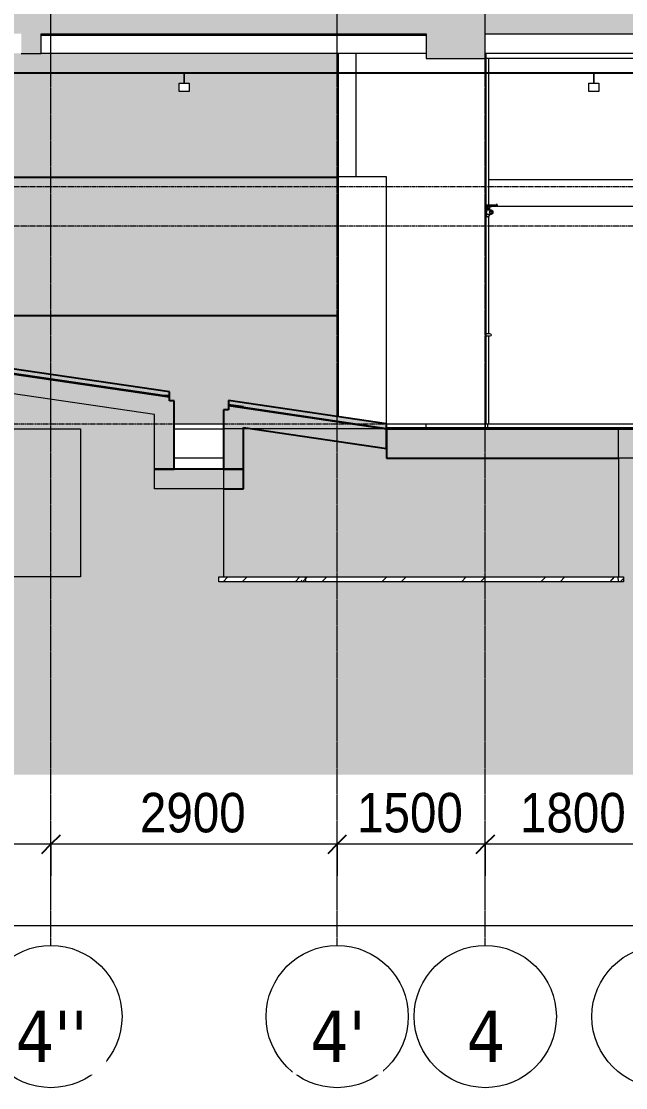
# Model space of a CAD drawing. Header units: millimetres. Extents: x 25061 to 259291, y -8723 to 35400.
# Drawn here: x 232110 to 238233, y -8723 to 2075 of the extents above; entities that cross this region are included whole.
import ezdxf

# ---------------------------------------------------------------- set-up
doc = ezdxf.new("R2010")
doc.units = ezdxf.units.MM
doc.linetypes.add('Centre', pattern=[31.75, 6.35, -4.7625, 15.875, -4.7625])
doc.linetypes.add('Grid Line', pattern=[22.225, 12.7, -3.175, 3.175, -3.175])
for name, color, linetype, lineweight in [('0-2', 50, 'Continuous', 5), ('A-ANNO-DIMS', 211, 'Continuous', 9), ('A-ANNO-DIMS-160', 211, 'Continuous', 9), ('A-CLNG-3', 13, 'Continuous', 18), ('A-CLNG-PATT-3', 13, 'Continuous', 9), ('A-DETL-GENF-1', 9, 'Continuous', 9), ('A-DETL-GENF-2', 7, 'Continuous', 9), ('A-DETL-MEDM', 33, 'Continuous', 18), ('A-DETL-THIN', 151, 'Continuous', 9), ('A-DOOR', 31, 'Continuous', 9), ('A-FLOR', 192, 'Continuous', 9), ('A-FLOR-1', 10, 'Continuous', 25), ('A-FLOR-2', 7, 'Continuous', 9), ('A-FLOR-3', 192, 'Continuous', 25), ('A-FLOR-LEVL-2', 51, 'Centre', 9), ('A-FLOR-PATT-1', 7, 'Continuous', 9), ('A-FLOR-PATT-3', 8, 'Continuous', 9), ('A-WALL', 113, 'Continuous', 9), ('A-WALL-PATT-3', 111, 'Continuous', 5), ('E-LITE-EQPM', 33, 'Continuous', 9), ('L-SITE-WALL-2', 7, 'Continuous', 9), ('S-BEAM-3', 7, 'Continuous', 9), ('S-COLS-1', 7, 'Continuous', 9), ('S-FNDN-1', 32, 'Continuous', 5), ('S-FNDN-2', 250, 'Continuous', 18), ('S-GRID-1', 1, 'Grid Line', 9), ('S-GRID-IDEN', 1, 'Continuous', 9), ('S-STRS', 31, 'Continuous', 9)]:
    doc.layers.add(name, color=color, linetype=linetype, lineweight=lineweight)
doc.styles.add('Tahoma_B_1', font='tahomabd.ttf', dxfattribs={"height": 520})
doc.styles.add('UTM Avo', font='', dxfattribs={"width": 0.9, "height": 400})
doc.styles.get('UTM Avo').set_extended_font_data('UTM Avo')
doc.dimstyles.new('1_Dim_chi_tiet_2_5', dxfattribs={"dimscale": 304.8, "dimtxt": 399.720379, "dimasz": 0.629921, "dimexe": 0.524934, "dimexo": 0.0625, "dimgap": 0.052493, "dimtad": 1, "dimdec": 0, "dimrnd": 5, "dimzin": 0, "dimdsep": 46, "dimtxsty": 'UTM Avo', "dimblk1": 'OBLIQUE', "dimblk2": 'OBLIQUE', "dimsah": 1, "dimcen": 0.09, "dimdle": 0.524934, "dimazin": 0, "dimtfac": 1, "dimtdec": 4, "dimtix": 1, "dimtmove": 0, "dimatfit": 3, "dimfxl": 1.049869, "dimfxlon": 1, "dimtvp": 1, "dimtolj": 1, "dimtzin": 0, "dimarcsym": 2})
pattern_1 = [(0, (200382.47, 14125), (650.24, 162.56), [53.645, -434.035, 53.645, -3034.995]), (0, (200382.47, 14125), (650.24, 162.56), [-541.325, -434.035, 53.645, -921.715, -1625.6]), (0, (200382.47, 14125), (650.24, 162.56), [-1950.72, 53.645, -434.035, 53.645, -1084.275]), (0, (200382.47, 14125), (650.24, 162.56), [-2492.045, -271.475, 53.645, -759.155]), (120, (200626.31, 14206.28), (-465.9011, 481.84436), [53.645, -434.035, 53.645, -3034.995]), (120, (200626.31, 14206.28), (-465.9011, 481.84436), [-541.325, -434.035, 53.645, -921.715, -1625.6]), (120, (200626.31, 14206.28), (-465.9011, 481.84436), [-1950.72, 53.645, -434.035, 53.645, -1084.275]), (120, (200626.31, 14206.28), (-465.9011, 481.84436), [-2492.045, -271.475, 53.645, -759.155]), (240, (200707.6, 14531.4), (-184.3389, -644.40436), [53.645, -434.035, 53.645, -3034.995]), (240, (200707.6, 14531.4), (-184.3389, -644.40436), [-541.325, -434.035, 53.645, -921.715, -1625.6]), (240, (200707.6, 14531.4), (-184.3389, -644.40436), [-1950.72, 53.645, -434.035, 53.645, -1084.275]), (240, (200707.6, 14531.4), (-184.3389, -644.40436), [-2492.045, -271.475, 53.645, -759.155])]

# ---------------------------------------------------------------- blocks, each defined once
blk = doc.blocks.new('Floors 1 - Floors 1-983901-TKCS_MẶT CẮT 2')
at = {"layer": 'A-FLOR-PATT-1'}
h = blk.add_hatch(color=256, dxfattribs=at)
h.paths.add_polyline_path([(-47634, -2460), (-47603, -2460), (-47603, -1769), (-47653, -1769), (-47653, -1929), (-47803, -1907), (-47803, -2460)])
h.paths.add_polyline_path([(-46903, -2460), (-46903, -2039), (-47053, -2017), (-47053, -1858), (-47103, -1858), (-47103, -2460)])
h.paths.add_polyline_path([(-46903, -1837), (-46903, -1830), (-47053, -1808), (-47053, -1815)])
h.paths.add_polyline_path([(-47653, -1727), (-47653, -1719), (-47703, -1719)])
at = {"layer": 'A-FLOR-1'}
for p, q in [((-47653, -1719), (-47703, -1719)), ((-47653, -1727), (-47653, -1719)), ((-47603, -1769), (-47653, -1769)), ((-47603, -2460), (-47603, -1769)), ((-46903, -1830), (-47053, -1808)), ((-47053, -1808), (-47053, -1815)), ((-46903, -1837), (-46903, -1830)), ((-47053, -1858), (-47103, -1858)), ((-47103, -1858), (-47103, -2460)), ((-46903, -2460), (-46903, -2039)), ((-47803, -2460), (-47603, -2460)), ((-47103, -2460), (-46903, -2460))]:
    blk.add_line(p, q, dxfattribs=at)
blk = doc.blocks.new('NCV_TKTC_KET CAU_rvt-2-TKCS_MẶT CẮT 2')
at = {"layer": 'A-FLOR-PATT-1'}
h = blk.add_hatch(color=256, dxfattribs=at)
h.paths.add_polyline_path([(-45453, -2252), (-45453, -2050), (-47053, -1815), (-47053, -2017), (-45693, -2217)])
h.paths.add_polyline_path([(-47653, -1929), (-47653, -1727), (-63153, 550), (-63153, 348), (-62953, 348), (-62953, 318), (-47803, -1907)])
h = blk.add_hatch(color=256, dxfattribs=at)
h.paths.add_polyline_path([(-34936, -2350), (-33653, -2350), (-33653, -2050), (-45453, -2050), (-45453, -2350), (-36151, -2350)])
h.paths.add_polyline_path([(-126805, -2350), (-116053, -2350), (-116053, -2050), (-127253, -2050), (-127253, -2350)])
blk.add_hatch(color=256, dxfattribs=at).paths.add_polyline_path([(-47103, -2660), (-46903, -2660), (-46903, -2460), (-47803, -2460), (-47803, -2660), (-47284, -2660)])
at = {"layer": 'S-FNDN-1'}
for points in [[(-48808, -3550), (-48553, -3550), (-48553, -2050), (-49553, -2050), (-49553, -3550), (-48874, -3550)], [(-44103, -3550), (-43103, -3550), (-43103, -2050), (-47103, -2050), (-47103, -3550), (-44898, -3550)]]:
    blk.add_hatch(color=256, dxfattribs=at).paths.add_polyline_path(points)
at = {"layer": 'A-FLOR-1'}
for p, q in [((-47703, -1719), (-63153, 550)), ((-47653, -1769), (-47653, -1727)), ((-47053, -1815), (-47053, -1858)), ((-45453, -2050), (-46903, -1837)), ((-46903, -2039), (-45453, -2252)), ((-33653, -2050), (-45453, -2050)), ((-45453, -2050), (-45453, -2350)), ((-45453, -2252), (-45453, -2050)), ((-45453, -2350), (-43103, -2350)), ((-46903, -2460), (-47803, -2460)), ((-46903, -2660), (-46903, -2460)), ((-47103, -2660), (-46903, -2660))]:
    blk.add_line(p, q, dxfattribs=at)
at = {"layer": 'A-FLOR-2'}
for p, q in [((-45053, 1930), (-48953, 1930)), ((-47603, -2050), (-47103, -2050)), ((-47103, -2350), (-47603, -2350))]:
    blk.add_line(p, q, dxfattribs=at)
at = {"layer": 'L-SITE-WALL-2'}
for p, q in [((-45453, 500), (-45943, 500)), ((-45453, -2000), (-45453, 500)), ((-47603, -2050), (-47103, -2050))]:
    blk.add_line(p, q, dxfattribs=at)
at = {"layer": 'S-BEAM-3'}
for p, q in [((-45053, 1750), (-48953, 1750)), ((-42453, 1750), (-44453, 1750)), ((-42053, 1700), (-44443, 1700))]:
    blk.add_line(p, q, dxfattribs=at)
at = {"layer": 'S-COLS-1'}
for p, q in [((-45053, -2045), (-45053, -2000)), ((-44453, -2000), (-44453, -2045)), ((-44428, -2045), (-44428, -2000))]:
    blk.add_line(p, q, dxfattribs=at)
at = {"layer": 'S-FNDN-2'}
for p, q in [((-43103, -2050), (-47103, -2050)), ((-47103, -2050), (-47103, -2660)), ((-43103, -2350), (-43103, -2050))]:
    blk.add_line(p, q, dxfattribs=at)
at = {"layer": 'A-FLOR'}
blk.add_blockref('Floors 1 - Floors 1-983901-TKCS_MẶT CẮT 2', (0, 0), dxfattribs=at)
blk = doc.blocks.new('FD_02 - FD_03 - FD_02-KY THUAT-1000x2200mm-2441165-TKCS_MẶT CẮT 2')
at = {"layer": 'A-DOOR'}
for p, q in [((-44443, 218), (-44417, 218)), ((-44417, 218), (-44416, 218)), ((-44417, 218), (-44417, 218)), ((-44417, 218), (-44417, 218)), ((-44416, 218), (-44390, 218)), ((-44390, 218), (-44389, 218)), ((-44389, 218), (-44339, 218)), ((-44343, 220), (-44343, 218)), ((-44343, 220), (-44331, 220)), ((-44331, 220), (-44343, 220)), ((-44339, 218), (-44337, 218)), ((-44337, 218), (-44339, 218)), ((-44337, 218), (-44339, 218)), ((-44339, 218), (-44337, 218)), ((-44338, 218), (-44337, 218)), ((-44337, 218), (-44338, 218)), ((-44337, 218), (-44330, 218)), ((-44331, 218), (-44331, 220)), ((-44330, 218), (-44330, 218)), ((-44329, 215), (-44329, 218)), ((-44443, 215), (-44417, 215)), ((-44443, 109), (-44432, 96)), ((-44442, 172), (-44420, 172)), ((-44439, 165), (-44442, 165)), ((-44442, 120), (-44439, 120)), ((-44411, 198), (-44441, 198)), ((-44441, 185), (-44441, 193)), ((-44441, 176), (-44441, 182)), ((-44441, 182), (-44426, 182)), ((-44426, 176), (-44441, 176)), ((-44441, 165), (-44440, 165)), ((-44441, 123), (-44441, 162)), ((-44440, 120), (-44441, 120)), ((-44440, 165), (-44437, 165)), ((-44437, 120), (-44440, 120)), ((-44431, 198), (-44437, 198)), ((-44437, 165), (-44393, 165)), ((-44393, 120), (-44437, 120)), ((-44436, 184), (-44433, 184)), ((-44436, 184), (-44436, 182)), ((-44436, 176), (-44436, 174)), ((-44434, 174), (-44436, 174)), ((-44435, 174), (-44435, 172)), ((-44434, 174), (-44435, 174)), ((-44435, 174), (-44432, 174)), ((-44432, 214), (-44434, 214)), ((-44434, 214), (-44432, 214)), ((-44434, 214), (-44434, 201)), ((-44428, 174), (-44434, 174)), ((-44433, 174), (-44434, 174)), ((-44433, 214), (-44430, 214)), ((-44430, 201), (-44433, 201)), ((-44433, 184), (-44423, 184)), ((-44433, 184), (-44433, 182)), ((-44433, 176), (-44433, 174)), ((-44428, 174), (-44433, 174)), ((-44366, 214), (-44432, 214)), ((-44432, 214), (-44432, 198)), ((-44425, 198), (-44432, 198)), ((-44432, 198), (-44431, 198)), ((-44432, 174), (-44428, 174)), ((-44430, 214), (-44428, 214)), ((-44428, 214), (-44430, 214)), ((-44430, 214), (-44430, 201)), ((-44429, 214), (-44430, 214)), ((-44430, 214), (-44430, 198)), ((-44430, 201), (-44428, 201)), ((-44428, 201), (-44430, 201)), ((-44430, 198), (-44430, 198)), ((-44430, 198), (-44425, 198)), ((-44429, 214), (-44428, 214)), ((-44428, 214), (-44426, 214)), ((-44428, 214), (-44428, 201)), ((-44428, 214), (-44424, 214)), ((-44428, 214), (-44428, 201)), ((-44426, 201), (-44428, 201)), ((-44424, 201), (-44428, 201)), ((-44428, 174), (-44423, 174)), ((-44423, 174), (-44428, 174)), ((-44423, 174), (-44428, 174)), ((-44426, 182), (-44411, 182)), ((-44411, 176), (-44426, 176)), ((-44421, 198), (-44425, 198)), ((-44425, 198), (-44422, 198)), ((-44423, 184), (-44416, 184)), ((-44423, 184), (-44423, 182)), ((-44423, 176), (-44423, 174)), ((-44423, 174), (-44419, 174)), ((-44419, 174), (-44423, 174)), ((-44419, 174), (-44423, 174)), ((-44422, 197), (-44422, 201)), ((-44422, 198), (-44421, 198)), ((-44422, 198), (-44422, 198)), ((-44421, 198), (-44421, 201)), ((-44421, 200), (-44393, 200)), ((-44415, 198), (-44421, 198)), ((-44421, 198), (-44421, 198)), ((-44420, 172), (-44406, 172)), ((-44416, 174), (-44419, 174)), ((-44419, 96), (-44406, 112)), ((-44418, 174), (-44417, 174)), ((-44417, 174), (-44418, 174)), ((-44417, 215), (-44416, 215)), ((-44417, 215), (-44417, 215)), ((-44417, 215), (-44417, 215)), ((-44417, 172), (-44417, 174)), ((-44417, 174), (-44417, 174)), ((-44416, 215), (-44390, 215)), ((-44416, 184), (-44416, 182)), ((-44416, 176), (-44416, 174)), ((-44411, 193), (-44411, 185)), ((-44411, 182), (-44411, 176)), ((-44406, 172), (-44409, 172)), ((-44408, 142), (-44402, 152)), ((-44402, 132), (-44408, 142)), ((-44406, 165), (-44406, 172)), ((-44406, 112), (-44406, 120)), ((-44402, 152), (-44390, 152)), ((-44390, 132), (-44402, 132)), ((-44388, 213), (-44393, 213)), ((-44393, 201), (-44388, 201)), ((-44392, 165), (-44376, 156)), ((-44376, 129), (-44392, 120)), ((-44390, 215), (-44389, 215)), ((-44390, 152), (-44385, 142)), ((-44385, 142), (-44390, 132)), ((-44389, 215), (-44339, 215)), ((-44338, 212), (-44388, 212)), ((-44388, 202), (-44338, 202)), ((-44375, 154), (-44375, 131)), ((-44366, 214), (-44364, 214)), ((-44364, 214), (-44366, 214)), ((-44346, 211), (-44344, 211)), ((-44346, 204), (-44346, 211)), ((-44344, 204), (-44346, 204)), ((-44344, 214), (-44343, 214)), ((-44344, 211), (-44344, 211)), ((-44344, 204), (-44344, 204)), ((-44343, 200), (-44344, 200)), ((-44343, 214), (-44343, 200)), ((-44343, 214), (-44343, 214)), ((-44343, 214), (-44335, 214)), ((-44343, 200), (-44343, 214)), ((-44335, 200), (-44343, 200)), ((-44342, 215), (-44342, 214)), ((-44342, 211), (-44342, 209)), ((-44342, 207), (-44342, 205)), ((-44337, 215), (-44339, 215)), ((-44339, 215), (-44337, 215)), ((-44339, 215), (-44337, 215)), ((-44337, 215), (-44339, 215)), ((-44339, 215), (-44337, 215)), ((-44337, 215), (-44339, 215)), ((-44337, 215), (-44330, 215)), ((-44335, 214), (-44331, 214)), ((-44331, 200), (-44335, 200)), ((-44332, 214), (-44332, 215)), ((-44330, 215), (-44330, 215)), ((-44330, 200), (-44330, 214)), ((-44431, 97), (-44429, 97)), ((-44429, 97), (-44431, 97)), ((-44422, 96), (-44429, 96)), ((-44429, 96), (-44422, 96)), ((-44422, 97), (-44420, 97)), ((-44420, 97), (-44422, 97)), ((-44415, -1090), (-44443, -1090)), ((-44443, -1110), (-44415, -1110))]:
    blk.add_line(p, q, dxfattribs=at)
at = {"layer": 'A-DOOR', "flags": 128}
for points in [[(-44441, 162), (-44441, 163), (-44441, 163), (-44441, 164), (-44441, 164), (-44441, 165), (-44441, 165)], [(-44441, 165), (-44441, 165), (-44441, 165), (-44441, 164), (-44441, 164), (-44441, 163), (-44441, 163), (-44441, 162)], [(-44441, 120), (-44441, 120), (-44441, 121), (-44441, 121), (-44441, 122), (-44441, 122), (-44441, 123)], [(-44441, 123), (-44441, 122), (-44441, 122), (-44441, 121), (-44441, 121), (-44441, 120), (-44441, 120), (-44441, 120)], [(-44406, 112), (-44406, 112), (-44406, 112), (-44406, 112), (-44406, 112), (-44406, 112), (-44406, 112), (-44406, 112), (-44406, 112), (-44406, 112), (-44406, 112), (-44406, 112), (-44406, 112), (-44406, 112), (-44406, 112), (-44406, 112), (-44406, 112), (-44406, 112), (-44406, 112)], [(-44349, 207), (-44348, 208), (-44348, 209), (-44348, 210), (-44347, 210), (-44347, 211), (-44346, 211)], [(-44346, 204), (-44347, 204), (-44347, 205), (-44348, 205), (-44348, 206), (-44348, 207), (-44349, 207)], [(-44431, 96), (-44431, 96), (-44431, 96), (-44431, 96), (-44431, 96), (-44431, 96), (-44431, 96), (-44431, 96), (-44431, 96), (-44431, 96), (-44431, 96), (-44432, 96), (-44432, 96), (-44432, 96), (-44432, 96), (-44432, 96), (-44432, 96), (-44432, 96), (-44432, 96), (-44432, 96), (-44432, 96), (-44432, 96), (-44432, 96)], [(-44420, 96), (-44420, 96), (-44420, 96), (-44420, 96), (-44420, 96), (-44420, 96), (-44420, 96), (-44420, 96), (-44420, 96), (-44420, 96), (-44420, 96), (-44421, 96), (-44421, 96), (-44421, 96), (-44421, 96), (-44421, 96), (-44421, 96), (-44421, 96), (-44421, 96), (-44422, 96), (-44422, 96), (-44422, 96), (-44422, 96), (-44422, 96), (-44422, 96), (-44423, 96), (-44423, 96), (-44423, 96), (-44423, 96), (-44423, 96), (-44424, 96), (-44424, 96), (-44424, 96), (-44424, 96), (-44424, 96), (-44425, 96), (-44425, 96), (-44425, 96), (-44425, 96), (-44426, 96), (-44426, 96), (-44426, 96), (-44426, 96), (-44426, 96), (-44427, 96), (-44427, 96), (-44427, 96), (-44427, 96), (-44427, 96), (-44428, 96), (-44428, 96), (-44428, 96), (-44428, 96), (-44428, 96), (-44429, 96), (-44429, 96), (-44429, 96), (-44429, 96), (-44429, 96), (-44430, 96), (-44430, 96), (-44430, 96), (-44430, 96), (-44430, 96), (-44430, 96), (-44430, 96), (-44430, 96), (-44431, 96), (-44431, 96), (-44431, 96), (-44431, 96), (-44431, 96), (-44431, 96), (-44431, 96), (-44431, 96), (-44431, 96), (-44431, 96), (-44431, 96), (-44431, 96)], [(-44431, 96), (-44431, 96), (-44431, 96), (-44431, 96), (-44431, 96), (-44431, 96), (-44431, 96), (-44431, 96), (-44431, 96), (-44431, 96), (-44431, 96), (-44431, 96), (-44431, 96), (-44430, 96), (-44430, 96), (-44430, 96), (-44430, 96), (-44430, 96), (-44430, 96), (-44430, 96), (-44429, 96), (-44429, 96), (-44429, 96), (-44429, 96), (-44429, 96), (-44429, 96), (-44428, 96), (-44428, 96), (-44428, 96), (-44428, 96), (-44428, 96), (-44427, 96), (-44427, 96), (-44427, 96), (-44427, 96), (-44427, 96), (-44426, 96), (-44426, 96), (-44426, 96), (-44426, 96), (-44425, 96), (-44425, 96), (-44425, 96), (-44425, 96), (-44425, 96), (-44424, 96), (-44424, 96), (-44424, 96), (-44424, 96), (-44423, 96), (-44423, 96), (-44423, 96), (-44423, 96), (-44423, 96), (-44422, 96), (-44422, 96), (-44422, 96), (-44422, 96), (-44422, 96), (-44422, 96), (-44421, 96), (-44421, 96), (-44421, 96), (-44421, 96), (-44421, 96), (-44421, 96), (-44421, 96), (-44421, 96), (-44420, 96), (-44420, 96), (-44420, 96), (-44420, 96), (-44420, 96), (-44420, 96), (-44420, 96), (-44420, 96), (-44420, 96), (-44420, 96), (-44420, 96)], [(-44419, 96), (-44419, 96), (-44419, 96), (-44419, 96), (-44419, 96), (-44419, 96), (-44419, 96), (-44419, 96), (-44420, 96), (-44420, 96), (-44420, 96), (-44420, 96), (-44420, 96), (-44420, 96), (-44420, 96), (-44420, 96), (-44420, 96), (-44420, 96), (-44420, 96), (-44420, 96), (-44420, 96), (-44420, 96), (-44420, 96)], [(-44400, -1090), (-44400, -1090), (-44400, -1090), (-44400, -1090), (-44400, -1090), (-44400, -1090), (-44400, -1090), (-44400, -1090), (-44400, -1090), (-44401, -1090), (-44401, -1090), (-44401, -1090), (-44401, -1090), (-44402, -1090), (-44402, -1090), (-44402, -1090), (-44403, -1090), (-44403, -1090), (-44403, -1090), (-44404, -1090), (-44404, -1090), (-44405, -1090), (-44405, -1090), (-44405, -1090), (-44406, -1090), (-44406, -1090), (-44407, -1090), (-44407, -1090), (-44408, -1090), (-44409, -1090), (-44409, -1090), (-44410, -1090), (-44410, -1090), (-44411, -1090), (-44411, -1090), (-44412, -1090), (-44413, -1090), (-44413, -1090), (-44414, -1090), (-44414, -1090), (-44415, -1090)], [(-44415, -1110), (-44414, -1110), (-44413, -1110), (-44413, -1110), (-44412, -1110), (-44412, -1110), (-44411, -1110), (-44410, -1110), (-44410, -1110), (-44409, -1110), (-44409, -1110), (-44408, -1110), (-44408, -1110), (-44407, -1110), (-44407, -1110), (-44406, -1110), (-44406, -1110), (-44405, -1110), (-44405, -1110), (-44404, -1110), (-44404, -1110), (-44403, -1110), (-44403, -1110), (-44403, -1110), (-44402, -1110), (-44402, -1110), (-44402, -1110), (-44401, -1110), (-44401, -1110), (-44401, -1110), (-44401, -1110), (-44400, -1110), (-44400, -1110), (-44400, -1110), (-44400, -1110), (-44400, -1110), (-44400, -1110), (-44400, -1110), (-44400, -1110), (-44400, -1110)]]:
    blk.add_lwpolyline(points, dxfattribs=at)
at = {"layer": 'A-DOOR'}
for centre, radius, start, end in [((-44396, 142), 17, 0, 180), ((-44396, 142), 16.5, 0, 180), ((-44396, 142), 17, 180, 0), ((-44396, 142), 16.5, 180, 0), ((-44396, 142), 17, 105.8867, 120), ((-44396, 142), 17, 240, 255), ((-44393, 163), 2, 60.8025, 90), ((-44393, 122), 2, 270, 299.1975), ((-44377, 154), 2, 0, 60.8025), ((-44377, 131), 2, 299.1975, 0), ((-44400, -1100), 10, 90, 105), ((-44400, -1100), 10, 255, 270), ((-44400, -1100), 10, 0, 60), ((-44400, -1100), 10, 300, 0)]:
    blk.add_arc(centre, radius, start, end, dxfattribs=at)
for centre, major_axis, ratio, start_param, end_param in [((-44441, 186), (0, 12), 0.000349, 5.323254, 6.283185), ((-44441, 188), (0, 6), 0.000349, 2.181662, 3.141593), ((-44428, 207), (0, 2.5), 0.259156, 4.712389, 7.853982), ((-44428, 207), (0, 2.5), 0.259156, 1.570796, 4.712389), ((-44428, 207), (0, 6.79), 0.259156, 5.224283, 5.992125), ((-44428, 207), (0, 6.79), 0.259156, 3.432653, 4.200495), ((-44427, 207), (0, 6.79), 0.259156, 5.736177, 5.992125), ((-44427, 207), (0, 6.79), 0.259156, 3.432653, 3.688601), ((-44421, 207), (0, 7), 0.965835, 6.029595, 6.790365), ((-44421, 207), (0, 7), 0.965835, 2.634413, 3.395183), ((-44411, 186), (0, 12), 0.000349, 5.323254, 6.283185), ((-44411, 188), (0, 6), 0.000349, 2.181662, 3.141593), ((-44393, 207), (0, 7), 0.965835, 5.497787, 7.853982), ((-44393, 207), (0, 7), 0.965835, 1.570796, 3.926991), ((-44393, 207), (0, 6), 0.965835, 5.759587, 7.853982), ((-44393, 207), (0, 6), 0.965835, 1.570796, 3.665191), ((-44388, 207), (0, 6), 0.965835, 5.759587, 7.853982), ((-44388, 207), (0, 6), 0.965835, 1.570796, 3.665191), ((-44388, 207), (0, 5), 0.965835, 6.021386, 7.853982), ((-44388, 207), (0, 5), 0.965835, 1.570796, 3.403392), ((-44344, 207), (0, 7), 0.259156, 0, 1.570796), ((-44344, 207), (0, 7), 0.259156, 1.570796, 3.141593), ((-44345, 207), (0, 2.5), 0.259156, 4.712389, 7.853982), ((-44345, 207), (0, 2.5), 0.259156, 1.570796, 4.712389), ((-44342, 207), (0, 7), 0.259156, 0, 0.261799), ((-44339, 207), (0, 5), 0.965835, 0.65038, 0.880484), ((-44343, 207), (0, 2.5), 0.259156, 3.403392, 4.45059), ((-44343, 207), (0, 2.5), 0.259156, 3.403392, 4.45059), ((-44339, 207), (0, 5), 0.965835, 2.261108, 2.491212), ((-44342, 207), (0, 7), 0.259156, 2.879793, 3.141593)]:
    blk.add_ellipse(centre, major_axis=major_axis, ratio=ratio, start_param=start_param, end_param=end_param, dxfattribs=at)
for points, knots in [([(-44440, 155), (-44440, 156), (-44440, 157), (-44440, 158), (-44440, 159), (-44441, 159), (-44441, 158), (-44441, 157), (-44441, 155), (-44441, 154), (-44441, 153), (-44441, 152)], [0, 0, 0, 0, 0.2, 0.3, 0.4, 0.5, 0.6, 0.7, 0.8, 0.9, 1, 1, 1, 1]), ([(-44441, 152), (-44441, 153), (-44441, 155), (-44441, 157), (-44441, 158), (-44441, 159), (-44440, 159), (-44440, 158), (-44440, 158), (-44440, 156), (-44440, 155), (-44440, 155)], [0, 0, 0, 0, 0.2, 0.3, 0.4, 0.5, 0.6, 0.7, 0.8, 0.9, 1, 1, 1, 1]), ([(-44441, 152), (-44441, 151), (-44441, 149), (-44441, 147), (-44441, 146), (-44441, 145), (-44440, 145), (-44440, 146), (-44440, 146), (-44440, 148), (-44440, 149), (-44440, 149)], [0, 0, 0, 0, 0.2, 0.3, 0.4, 0.5, 0.6, 0.7, 0.8, 0.9, 1, 1, 1, 1]), ([(-44440, 149), (-44440, 148), (-44440, 147), (-44440, 146), (-44440, 145), (-44441, 145), (-44441, 146), (-44441, 147), (-44441, 149), (-44441, 150), (-44441, 151), (-44441, 152)], [0, 0, 0, 0, 0.2, 0.3, 0.4, 0.5, 0.6, 0.7, 0.8, 0.9, 1, 1, 1, 1]), ([(-44440, 136), (-44440, 137), (-44440, 138), (-44440, 139), (-44440, 140), (-44441, 140), (-44441, 139), (-44441, 138), (-44441, 136), (-44441, 135), (-44441, 134), (-44441, 133)], [0, 0, 0, 0, 0.2, 0.3, 0.4, 0.5, 0.6, 0.7, 0.8, 0.9, 1, 1, 1, 1]), ([(-44441, 133), (-44441, 134), (-44441, 136), (-44441, 138), (-44441, 139), (-44441, 140), (-44440, 140), (-44440, 139), (-44440, 139), (-44440, 137), (-44440, 136), (-44440, 136)], [0, 0, 0, 0, 0.2, 0.3, 0.4, 0.5, 0.6, 0.7, 0.8, 0.9, 1, 1, 1, 1]), ([(-44441, 133), (-44441, 132), (-44441, 130), (-44441, 128), (-44441, 127), (-44441, 126), (-44440, 126), (-44440, 127), (-44440, 127), (-44440, 129), (-44440, 130), (-44440, 130)], [0, 0, 0, 0, 0.2, 0.3, 0.4, 0.5, 0.6, 0.7, 0.8, 0.9, 1, 1, 1, 1]), ([(-44440, 130), (-44440, 129), (-44440, 128), (-44440, 127), (-44440, 126), (-44441, 126), (-44441, 127), (-44441, 128), (-44441, 130), (-44441, 131), (-44441, 132), (-44441, 133)], [0, 0, 0, 0, 0.2, 0.3, 0.4, 0.5, 0.6, 0.7, 0.8, 0.9, 1, 1, 1, 1]), ([(-44424, 214), (-44424, 213), (-44425, 213), (-44425, 213), (-44426, 213), (-44426, 212), (-44426, 212), (-44426, 212), (-44426, 212), (-44426, 212), (-44426, 211), (-44426, 211), (-44427, 211), (-44427, 211), (-44427, 210), (-44427, 210), (-44427, 210), (-44427, 210), (-44427, 209), (-44427, 209), (-44427, 209), (-44427, 208), (-44427, 208), (-44427, 207)], [0, 0, 0, 0, 0.1, 0.2, 0.25, 0.3, 0.35, 0.375, 0.4, 0.425, 0.45, 0.5, 0.55, 0.575, 0.6, 0.625, 0.65, 0.7, 0.75, 0.8, 0.85, 0.9, 1, 1, 1, 1]), ([(-44427, 207), (-44427, 207), (-44427, 207), (-44427, 206), (-44427, 206), (-44427, 206), (-44427, 205), (-44427, 205), (-44427, 205), (-44427, 205), (-44427, 204), (-44427, 204), (-44426, 204), (-44426, 204), (-44426, 203), (-44426, 203), (-44426, 203), (-44426, 203), (-44426, 203), (-44426, 202), (-44425, 202), (-44425, 202), (-44424, 201), (-44424, 201)], [0, 0, 0, 0, 0.1, 0.15, 0.2, 0.25, 0.3, 0.35, 0.375, 0.4, 0.425, 0.45, 0.5, 0.55, 0.575, 0.6, 0.625, 0.65, 0.7, 0.75, 0.8, 0.9, 1, 1, 1, 1])]:
    blk.add_open_spline(points, degree=3, knots=knots, dxfattribs=at)
for points in [[(-44440, 153), (-44440, 154), (-44440, 154), (-44440, 155)], [(-44440, 155), (-44440, 154), (-44440, 153), (-44440, 152), (-44440, 152)], [(-44440, 152), (-44440, 151), (-44440, 151), (-44440, 150), (-44440, 149)], [(-44440, 149), (-44440, 150), (-44440, 150), (-44440, 151)], [(-44440, 134), (-44440, 135), (-44440, 135), (-44440, 136)], [(-44440, 136), (-44440, 135), (-44440, 134), (-44440, 134), (-44440, 133)], [(-44440, 133), (-44440, 132), (-44440, 132), (-44440, 131), (-44440, 130)], [(-44440, 130), (-44440, 131), (-44440, 131), (-44440, 132)]]:
    blk.add_open_spline(points, degree=3, dxfattribs=at)
blk = doc.blocks.new('EAE_STL_PENDANT_TK_15W_120cm - LIC_01-ĐÈN LED BATTEN 1_2_ P_2x20W_ ÁNH SÁNG TRẮNG 6000K_ LẮP ĐẶT NỔI_TREO TY-1354115-TKCS_MẶT CẮT 2')
at = {"layer": 'E-LITE-EQPM'}
for p, q in [((-34955, 1550), (-34955, 1450)), ((-34955, 1550), (-34955, 1450)), ((-34950, 1450), (-34950, 1550)), ((-34950, 1450), (-34950, 1550)), ((-35003, 1450), (-34903, 1450)), ((-35003, 1448), (-35003, 1450)), ((-35003, 1364), (-35003, 1448)), ((-34903, 1450), (-34903, 1448)), ((-34903, 1448), (-34903, 1364)), ((-34903, 1422), (-34901, 1422)), ((-34903, 1422), (-34901, 1422)), ((-34903, 1422), (-34901, 1422)), ((-34903, 1422), (-34901, 1422)), ((-34903, 1412), (-34901, 1412)), ((-34901, 1412), (-34903, 1412)), ((-34901, 1422), (-34901, 1422)), ((-34901, 1422), (-34901, 1412)), ((-34903, 1364), (-35003, 1364))]:
    blk.add_line(p, q, dxfattribs=at)
blk = doc.blocks.new('Grid - M_Grid Head - Circle-353313-TKCS_MẶT CẮT 2')
at = {"layer": 'S-GRID-IDEN'}
blk.add_circle((-33652.564287, -8003.082963), 720, dxfattribs=at)
blk = doc.blocks.new('DIMBLOCK96-TKCS_MẶT CẮT 2')
at = {"layer": 'A-ANNO-DIMS-160'}
for p, q in [((236810, -6578), (236810, -6098)), ((238610, -6578), (238610, -6098)), ((238610, -6258), (236810, -6258)), ((236810, -6258), (236810, -6578)), ((238610, -6258), (238610, -6578))]:
    blk.add_line(p, q, dxfattribs=at)
at = {"layer": 'A-ANNO-DIMS-160', "lineweight": 25}
for p, q in [((236810, -6258), (236714, -6354)), ((236810, -6258), (236906, -6162)), ((238610, -6258), (238514, -6354)), ((238610, -6258), (238706, -6162))]:
    blk.add_line(p, q, dxfattribs=at)
at = {"layer": 'A-ANNO-DIMS-160', "color": 0, "insert": (237162, -5738), "char_height": 400, "width": 1314.64, "attachment_point": 1, "line_spacing_factor": 1.110334, "style": 'UTM Avo'}
blk.add_mtext('1800', dxfattribs=at)
blk = doc.blocks.new('_Oblique')
at = {"color": 0, "linetype": 'ByBlock', "lineweight": -2}
blk.add_line((-0.5, -0.5), (0.5, 0.5), dxfattribs=at)
blk = doc.blocks.new('DIMBLOCK97-TKCS_MẶT CẮT 2')
at = {"layer": 'A-ANNO-DIMS-160'}
for p, q in [((235310, -6578), (235310, -6098)), ((236810, -6578), (236810, -6098)), ((236810, -6258), (235310, -6258)), ((235310, -6258), (235310, -6578)), ((236810, -6258), (236810, -6578))]:
    blk.add_line(p, q, dxfattribs=at)
at = {"layer": 'A-ANNO-DIMS-160', "lineweight": 25}
for p, q in [((235310, -6258), (235214, -6354)), ((235310, -6258), (235406, -6162)), ((236810, -6258), (236714, -6354)), ((236810, -6258), (236906, -6162))]:
    blk.add_line(p, q, dxfattribs=at)
at = {"layer": 'A-ANNO-DIMS-160', "color": 0, "insert": (235512, -5738), "char_height": 400, "width": 1314.64, "attachment_point": 1, "line_spacing_factor": 1.110334, "style": 'UTM Avo'}
blk.add_mtext('1500', dxfattribs=at)
blk = doc.blocks.new('DIMBLOCK98-TKCS_MẶT CẮT 2')
at = {"layer": 'A-ANNO-DIMS-160'}
for p, q in [((232410, -6578), (232410, -6098)), ((235310, -6578), (235310, -6098)), ((235310, -6258), (232410, -6258)), ((232410, -6258), (232410, -6578)), ((235310, -6258), (235310, -6578))]:
    blk.add_line(p, q, dxfattribs=at)
at = {"layer": 'A-ANNO-DIMS-160', "lineweight": 25}
for p, q in [((232410, -6258), (232314, -6354)), ((232410, -6258), (232506, -6162)), ((235310, -6258), (235214, -6354)), ((235310, -6258), (235406, -6162))]:
    blk.add_line(p, q, dxfattribs=at)
at = {"layer": 'A-ANNO-DIMS-160', "color": 0, "insert": (233312, -5738), "char_height": 400, "width": 1314.64, "attachment_point": 1, "line_spacing_factor": 1.110334, "style": 'UTM Avo'}
blk.add_mtext('2900', dxfattribs=at)
blk = doc.blocks.new('DIMBLOCK99-TKCS_MẶT CẮT 2')
at = {"layer": 'A-ANNO-DIMS-160'}
for p, q in [((228510, -6578), (228510, -6098)), ((232410, -6578), (232410, -6098)), ((232410, -6258), (228510, -6258)), ((228510, -6258), (228510, -6578)), ((232410, -6258), (232410, -6578))]:
    blk.add_line(p, q, dxfattribs=at)
at = {"layer": 'A-ANNO-DIMS-160', "lineweight": 25}
for p, q in [((228510, -6258), (228414, -6354)), ((228510, -6258), (228606, -6162)), ((232410, -6258), (232314, -6354)), ((232410, -6258), (232506, -6162))]:
    blk.add_line(p, q, dxfattribs=at)
at = {"layer": 'A-ANNO-DIMS-160', "color": 0, "insert": (229912, -5738), "char_height": 400, "width": 1314.64, "attachment_point": 1, "line_spacing_factor": 1.110334, "style": 'UTM Avo'}
blk.add_mtext('3900', dxfattribs=at)
blk = doc.blocks.new('DIMBLOCK116-TKCS_MẶT CẮT 2')
at = {"layer": 'A-ANNO-DIMS-160'}
for p, q in [((154010, -7404), (154010, -6924)), ((247610, -7404), (247610, -6924)), ((247770, -7084), (153850, -7084)), ((154010, -7084), (154010, -7404)), ((247610, -7084), (247610, -7404))]:
    blk.add_line(p, q, dxfattribs=at)
at = {"layer": 'A-ANNO-DIMS-160', "lineweight": 25}
for p, q in [((154010, -7084), (154106, -6988)), ((247610, -7084), (247706, -6988)), ((154010, -7084), (153914, -7180)), ((247610, -7084), (247514, -7180))]:
    blk.add_line(p, q, dxfattribs=at)
at = {"layer": 'A-ANNO-DIMS-160', "color": 0, "insert": (200126, -6564), "char_height": 400, "width": 1643.29, "attachment_point": 1, "line_spacing_factor": 1.110334, "style": 'UTM Avo'}
blk.add_mtext('93600', dxfattribs=at)

msp = doc.modelspace()

# ---------------------------------------------------------------- hatches: boundary and pattern name
at = {"layer": 'A-CLNG-PATT-3'}
h = msp.add_hatch(dxfattribs=at)
h.set_pattern_fill('FP_41', color=256, style=0, pattern_type=2)
h.set_pattern_definition([(0, (200382.47, 14125), (1300.48, 325.12), [53.645, -921.715, 53.645, -6123.635]), (0, (200382.47, 14125), (1300.48, 325.12), [-1029.005, -921.715, 53.645, -1897.075, -3251.2]), (0, (200382.47, 14125), (1300.48, 325.12), [-3901.44, 53.645, -921.715, 53.645, -2222.195]), (0, (200382.47, 14125), (1300.48, 325.12), [-4930.445, -596.595, 53.645, -1571.955]), (120, (200870.15, 14287.56), (-931.8022, 963.6887), [53.645, -921.715, -6177.28]), (120, (200870.15, 14287.56), (-931.8022, 963.6887), [-975.36, 53.645, -921.715, -5201.92]), (120, (200870.15, 14287.56), (-931.8022, 963.6887), [-1950.72, 53.645, -1897.075, -3251.2]), (120, (200870.15, 14287.56), (-931.8022, 963.6887), [-3901.44, 53.645, -921.715, -2275.84]), (120, (200870.15, 14287.56), (-931.8022, 963.6887), [-4876.8, 53.645, -596.595, -1625.6]), (120, (200870.15, 14287.56), (-931.8022, 963.6887), [-5527.04, 53.645, -1571.955]), (240, (201032.7, 14937.8), (-368.6778, -1288.8087), [53.645, -921.715, -6177.28]), (240, (201032.7, 14937.8), (-368.6778, -1288.8087), [-975.36, 53.645, -921.715, -5201.92]), (240, (201032.7, 14937.8), (-368.6778, -1288.8087), [-1950.72, 53.645, -1897.075, -3251.2]), (240, (201032.7, 14937.8), (-368.6778, -1288.8087), [-3901.44, 53.645, -921.715, -2275.84]), (240, (201032.7, 14937.8), (-368.6778, -1288.8087), [-4876.8, 53.645, -596.595, -1625.6]), (240, (201032.7, 14937.8), (-368.6778, -1288.8087), [-5527.04, 53.645, -1571.955])])
h.paths.add_polyline_path([(247310.1, 1550), (247310.1, 1555), (243310.1, 1554), (243310.1, 1550), (247100.3, 1550)])
h.paths.add_polyline_path([(154310.2, 1550), (158310.2, 1551), (158310.2, 1555), (154310.2, 1555)])
h.paths.add_polyline_path([(158610.1, 1550), (173510.1, 1550), (173510.1, 1555), (158610.1, 1555), (158610.1, 1551.1)])
h.paths.add_polyline_path([(243010.1, 1550), (243010.1, 1555), (228110.1, 1555), (228110.1, 1550), (242726.6, 1550)])
at = {"layer": 'A-DETL-GENF-1'}
h = msp.add_hatch(dxfattribs=at)
h.set_pattern_fill('FP_63', color=256, style=0, pattern_type=2)
h.set_pattern_definition([(0, (200382.5, 14125), (774.192, 774.192), [774.192, -774.192]), (0, (200382.5, 14415.3), (774.192, 774.192), [774.192, -774.192]), (0, (200382.5, 14705.64), (774.192, 774.192), [774.192, -774.192]), (90, (200479.25, 14802.4), (-774.192, 774.192), [774.192, -774.192]), (90, (200769.6, 14802.4), (-774.192, 774.192), [774.192, -774.192]), (90, (201059.9, 14802.4), (-774.192, 774.192), [774.192, -774.192])])
h.paths.add_polyline_path([(152511.9, -5554.8), (251474, -5554.8), (251474, -138.1), (250164.5, -64.3), (247610.2, -64.3), (247610.2, -2050), (248237.5, -2050), (248237.5, -3550), (248286.5, -3550), (248286.5, -3600), (246277.2, -3600), (246277.2, -3550), (246327.2, -3550), (246327.2, -2350), (245060.2, -2350), (245060.2, -3550), (245110.2, -3550), (245110.2, -3600), (241010.2, -3600), (241010.2, -3550), (241060.2, -3550), (241060.2, -2350), (238160.2, -2350), (238160.2, -3550), (238210.2, -3550), (238210.2, -3600), (234110.2, -3600), (234110.2, -3550), (234160.2, -3550), (234160.2, -2660), (233460.2, -2660), (233460.2, -1906.9), (218310.2, 318.5), (218310.2, 0), (217560.2, 0), (217560.2, 330), (184060.2, 330), (184060.2, 0), (183310.2, 0), (183310.2, 318.5), (168160.2, -1906.9), (168160.2, -2660), (167460.2, -2660), (167460.2, -3550), (167518.1, -3550), (167518.1, -3600), (163410.2, -3600), (163410.2, -3550), (163460.2, -3550), (163460.2, -2350), (160560.2, -2350), (160560.2, -3550), (160610.2, -3550), (160610.2, -3600), (156510.2, -3600), (156510.2, -3550), (156560.2, -3550), (156560.2, -2350), (155293.2, -2350), (155293.2, -3550), (155343.2, -3550), (155343.2, -3600), (153334, -3600), (153334, -3550), (153384, -3550), (153384, -2050), (154010.2, -2050), (154010.2, -4), (151475.8, -5.1), (149686.6, -106), (149686.6, -5554.8), (150288.8, -5554.8)])
h.paths.add_polyline_path([(175360.2, -3600), (172750.2, -3600), (172750.2, -3550), (172810.2, -3550), (172810.2, -2050), (175310.2, -2050), (175310.2, -3550), (175360.2, -3550), (175360.2, -3552.5)])
h.paths.add_polyline_path([(226260.2, -3600), (226260.2, -3550), (226310.2, -3550), (226310.2, -2050), (228810.2, -2050), (228810.4, -3550), (228870.2, -3550), (228870.2, -3600), (226747.8, -3600)])
h.paths.add_polyline_path([(169910.2, -3550), (168910.2, -3550), (168910.2, -2050), (169910.2, -2050), (169910.2, -3087.2)])
h.paths.add_polyline_path([(232710.2, -3550), (231710.2, -3550), (231710.2, -2050), (232710.2, -2050), (232710.2, -3087.2)])
h.paths.add_polyline_path([(218075, 200), (218110.2, 200), (218110.2, 347.9), (217760.2, 347.9), (217760.2, 200)])
h.paths.add_polyline_path([(183510.2, 200), (183860.2, 200), (183860.2, 347.9), (183510.2, 347.9)])
h = msp.add_hatch(dxfattribs=at)
h.set_pattern_fill('FP_64', color=256, style=0, pattern_type=2)
h.set_pattern_definition([(50, (200382.5, 14125), (1165.978, -102.01), [121.92, -1341.12]), (355, (200382.5, 14125), (-225.554, 1222.763), [97.536, -1072.896]), (100.451, (200479.6, 14116.5), (940.433, 1120.746), [103.616, -1139.776]), (46.184, (200382.5, 14450.1), (1734.906, -269.074), [182.88, -2011.68]), (96.636, (200527, 14427.7), (1519.38, 1583.536), [155.424, -1709.665]), (351.184, (200382.5, 14450.1), (1519.39, 1583.52), [146.304, -1609.344]), (21, (200545, 14368.8), (970.332, -654.498), [121.92, -1341.12]), (326, (200545, 14368.8), (395.533, 1178.804), [97.536, -1072.896]), (71.451, (200625.9, 14314.3), (1365.87, 524.296), [103.616, -1139.776]), (37.5, (200382.47, 14125), (19.767, 541.1527), [10.729, -1049.162, 10.729, -1078.423, -1076.96]), (37.5, (200382.47, 14125), (19.767, 541.1527), [-2149.043, 10.729, -1066.231]), (7.5, (200382.5, 14125), (427.646, 641.156), [10.729, -610.25, 10.729, -1024.778, -410.464]), (7.5, (200382.5, 14125), (427.646, 641.156), [-1656.486, 10.729, -399.735]), (327.5, (200019.96, 14125), (867.782, -36.665), [10.729, -395.671, 10.729, -1257.239, -1682.496]), (327.5, (200019.96, 14125), (867.782, -36.665), [-1674.368, 10.73, -1671.767]), (317.5, (199857.4, 14125), (948.028, 162.731), [10.729, -517.591, 10.729, -831.332, -1194.816]), (317.5, (199857.4, 14125), (948.028, 162.731), [-1370.38, 10.73, -1184.087]), (45, (200382.5, 14125), (-402.3155, 402.3155), []), (45, (200382.5, 14734.6), (-402.3155, 402.3155), [])])
h.paths.add_polyline_path([(235967.3, -3600), (238210.2, -3600), (238210.2, -3550), (234110.2, -3550), (234110.2, -3600), (235569.7, -3600)])
at = {"layer": 'A-DETL-GENF-2'}
h = msp.add_hatch(color=256, dxfattribs=at)
h.paths.add_polyline_path([(154010.2, 1550), (154310.1, 1550), (154310.1, 1950), (158310.2, 1950), (158310.2, 1550), (158610.1, 1550), (158610.1, 1950), (162210.3, 1950), (162210.3, 1700), (162410.2, 1700), (162410.2, 1950), (164810.2, 1950), (164810.2, 1700), (165410.2, 1700), (165410.2, 1950), (169010.1, 1950), (169010.1, 1750), (169210.1, 1750), (169210.1, 1950), (173510.1, 1950), (173510.1, 1550), (173810.1, 1550), (173810.1, 2150), (154010.2, 2150), (154010.2, 1847.9)])
h.paths.add_polyline_path([(228110.1, 1550), (228110.1, 1950), (232109.9, 1950), (232109.9, 1750), (232309.9, 1750), (232309.9, 1950), (236210.1, 1950), (236210.1, 1700), (236810.2, 1700), (236810.2, 1950), (239210.2, 1950), (239210.2, 1700), (239410.1, 1700), (239410.1, 1950), (243010.1, 1950), (243010.1, 1550), (243310.1, 1550), (243310.1, 1930), (247310.1, 1930), (247310.1, 1550), (247610.1, 1550), (247610.1, 2150), (227810.1, 2150), (227810.1, 1550)])
at = {"layer": 'A-FLOR-PATT-3'}
h = msp.add_hatch(dxfattribs=at)
h.set_pattern_fill('FP_36', color=256, style=0, pattern_type=2)
h.set_pattern_definition(pattern_1)
h.paths.add_polyline_path([(235810.2, -2050.5), (235810.2, -2000), (234209.7, -1764.9), (234209.7, -1815.4), (235569.7, -2015.2)])
h.paths.add_polyline_path([(233609.7, -1727.3), (233609.7, -1676.8), (218110.2, 600), (218110.2, 549.5), (233460.2, -1705.3)])
h = msp.add_hatch(dxfattribs=at)
h.set_pattern_fill('FP_36', color=256, style=0, pattern_type=2)
h.set_pattern_definition(pattern_1)
h.paths.add_polyline_path([(165590.9, -2050), (165810.2, -2050), (165810.2, -2045), (155960.2, -2045), (155960.2, -2050), (164000.4, -2050)])
h.paths.add_polyline_path([(245960.2, -2050), (247310.2, -2050), (247310.2, -2045), (245960.2, -2045)])
h.paths.add_polyline_path([(154457.9, -2050), (155660.2, -2050), (155660.2, -2045), (154310.2, -2045), (154310.2, -2050)])
h.paths.add_polyline_path([(245660.2, -2050), (245660.2, -2045), (235810.2, -2045), (235810.2, -2050), (245112.3, -2050)])
at = {"layer": 'A-WALL-PATT-3'}
h = msp.add_hatch(color=256, dxfattribs=at)
h.paths.add_polyline_path([(233979.3, -2000), (234160.2, -2000), (234160.2, -1857.6), (234210.2, -1857.6), (234210.2, -1765), (235310.2, -1926.6), (235310.2, -910), (228389.8, -910), (233609.7, -1676.8), (233610.2, -1769.5), (233660.2, -1769.5), (233660.2, -2000)])
h.paths.add_polyline_path([(235310.2, -900), (235310.2, 490), (227800.1, 490), (227800.1, 400), (226600.1, 400), (226600.1, -647.1), (228321.8, -900), (233979.3, -900)])
h.paths.add_polyline_path([(235310.2, 500), (235310.2, 1550), (233762.6, 1550), (233762.6, 1450), (233810.2, 1450), (233810.2, 1421.9), (233812.2, 1420.6), (233812.2, 1411.8), (233810.2, 1411.8), (233810.2, 1364), (233710.2, 1364), (233710.2, 1450), (233757.8, 1450), (233757.8, 1550), (230262.6, 1550), (230262.6, 1450), (230310.2, 1450), (230310.2, 1421.9), (230312.2, 1420.6), (230312.2, 1411.8), (230310.2, 1411.8), (230310.2, 1364), (230210.2, 1364), (230210.2, 1450), (230257.8, 1450), (230257.8, 1550), (227810.1, 1550), (227810.1, 2000), (227800.1, 2000), (227800.1, 500), (233979.3, 500)])
h.paths.add_polyline_path([(228626.2, 1555), (235310.2, 1555), (235310.2, 1750), (228110.1, 1750), (228110.1, 1555)])
h = msp.add_hatch(color=256, dxfattribs=at)
h.paths.add_polyline_path([(235320.2, -1928), (235320.2, -910), (235310.2, -910), (235310.2, -1926.6), (235319.6, -1927.9)])
h.paths.add_polyline_path([(235320.2, -900), (235320.2, 490), (235310.2, 490), (235310.2, -900)])
h.paths.add_polyline_path([(235320.2, 500), (235320.2, 1550), (235310.2, 1550), (235310.2, 500)])
h.paths.add_polyline_path([(235320.2, 1555), (235320.2, 1750), (235310.2, 1750), (235310.2, 1555), (235313.2, 1555)])
for points in [[(235310.2, 490), (235310.2, 500), (227800.1, 500), (227800.1, 490), (233979.3, 490)], [(235320.2, 490), (235320.2, 500), (235310.2, 500), (235310.2, 490)], [(233979.3, -910), (235310.2, -910), (235310.2, -900), (228321.8, -900), (228389.8, -910), (233610.2, -910)], [(235320.2, -910), (235320.2, -900), (235310.2, -900), (235310.2, -910)]]:
    msp.add_hatch(color=256, dxfattribs=at).paths.add_polyline_path(points)

# ---------------------------------------------------------------- linework, layer by layer
at = {"layer": 'A-CLNG-3'}
for p, q in [((243010.1, 1555), (228110.1, 1555)), ((228110.1, 1550), (243010.1, 1550))]:
    msp.add_line(p, q, dxfattribs=at)
at = {"layer": 'A-DETL-MEDM'}
for p, q in [((233460.2, -2660), (233460.2, -1906.9)), ((231710.2, -2050), (232710.2, -2050)), ((232710.2, -2050), (232710.2, -3550)), ((232710.2, -3550), (231710.2, -3550))]:
    msp.add_line(p, q, dxfattribs=at)
at = {"layer": 'A-DETL-THIN'}
for p, q in [((232309.9, 1750), (232309.9, 1950)), ((232309.9, 1950), (236210.1, 1950)), ((236210.1, 1950), (236210.1, 1700)), ((236810.2, 1700), (236810.2, 1950)), ((236810.2, 1950), (239210.2, 1950)), ((232109.9, 1750), (232309.9, 1750)), ((236210.1, 1700), (236810.2, 1700)), ((233460.2, -1906.9), (218310.2, 318.5)), ((241060.2, -2350), (238160.2, -2350)), ((238160.2, -2350), (238160.2, -3550)), ((234160.2, -2660), (233460.2, -2660)), ((234160.2, -3550), (234160.2, -2660)), ((234110.2, -3550), (238210.2, -3550)), ((234110.2, -3600), (234110.2, -3550)), ((238210.2, -3550), (238210.2, -3600)), ((238210.2, -3600), (234110.2, -3600))]:
    msp.add_line(p, q, dxfattribs=at)
at = {"layer": 'A-FLOR'}
msp.add_line((238610.2, 200), (236845.2, 200), dxfattribs=at)
at = {"layer": 'A-FLOR-3'}
for p, q in [((233609.7, -1676.8), (218110.2, 600)), ((218110.2, 549.5), (233609.7, -1727.3)), ((233609.7, -1727.3), (233609.7, -1676.8)), ((235810.2, -2000), (234209.7, -1764.9)), ((234209.7, -1764.9), (234209.7, -1815.4)), ((234209.7, -1815.4), (235810.2, -2050.5)), ((235810.2, -2050.5), (235810.2, -2000)), ((245660.2, -2045), (235810.2, -2045)), ((235810.2, -2050), (245660.2, -2050))]:
    msp.add_line(p, q, dxfattribs=at)
at = {"layer": 'A-FLOR-LEVL-2'}
for p, q in [((255566.7, 400), (147110.2, 400)), ((253534.7, 0), (147110.2, 0)), ((147110.2, -2000), (253534.7, -2000))]:
    msp.add_line(p, q, dxfattribs=at)
at = {"layer": 'A-WALL'}
for p, q in [((235320.2, 1750), (235320.2, 1555)), ((235500.1, 1750), (235500.1, 1555)), ((236820.1, 1555), (236820.1, 1750)), ((236845.2, 1555), (236845.2, 1700)), ((235320.2, 1550), (235320.2, -1928)), ((235500.1, 1550), (235500.1, 500)), ((236820.1, -2000), (236820.1, 1550)), ((236845.2, 218.5), (236845.2, 1550)), ((227800.1, 500), (235320.2, 500)), ((235320.2, 490), (227800.1, 490)), ((236845.2, 197.4), (236845.2, 200.7)), ((236845.2, 172), (236845.2, 174.9)), ((236845.2, -1090.3), (236845.2, 99.5)), ((228321.8, -900), (235320.2, -900)), ((235320.2, -910), (228389.8, -910)), ((236845.2, -2000), (236845.2, -1109.6)), ((233660.2, -2000), (234160.2, -2000)), ((235810.2, -2000), (247300.2, -2000))]:
    msp.add_line(p, q, dxfattribs=at)
at = {"layer": 'S-GRID-1'}
for p, q in [((232410.2, -3283.1), (232410.2, 30285.9)), ((235310.2, -3283.1), (235310.2, 30285.9)), ((236810.2, -3283.1), (236810.2, 30285.9)), ((232410.2, -7283.1), (232410.2, -3283.1)), ((235310.2, -7283.1), (235310.2, -3283.1)), ((236810.2, -7283.1), (236810.2, -3283.1))]:
    msp.add_line(p, q, dxfattribs=at)
at = {"layer": 'S-STRS'}
msp.add_line((238860.2, 470.4), (236845.2, 470.4), dxfattribs=at)

# ---------------------------------------------------------------- block references
at = {"layer": '0-2'}
msp.add_blockref('NCV_TKTC_KET CAU_rvt-2-TKCS_MẶT CẮT 2', (281262.8, 0), dxfattribs=at)
at = {"layer": 'A-DOOR'}
msp.add_blockref('FD_02 - FD_03 - FD_02-KY THUAT-1000x2200mm-2441165-TKCS_MẶT CẮT 2', (281262.8, 0), dxfattribs=at)
at = {"layer": 'E-LITE-EQPM'}
for p in [(268712.8, 0), (272862.8, 0)]:
    msp.add_blockref('EAE_STL_PENDANT_TK_15W_120cm - LIC_01-ĐÈN LED BATTEN 1_2_ P_2x20W_ ÁNH SÁNG TRẮNG 6000K_ LẮP ĐẶT NỔI_TREO TY-1354115-TKCS_MẶT CẮT 2', p, dxfattribs=at)
at = {"layer": 'S-GRID-IDEN'}
for p in [(266062.8, 0), (268962.8, 0), (270462.8, 0), (272262.8, 0)]:
    msp.add_blockref('Grid - M_Grid Head - Circle-353313-TKCS_MẶT CẮT 2', p, dxfattribs=at)

# ---------------------------------------------------------------- dimensions: what is measured, and where the dimension line sits
at = {"layer": 'A-ANNO-DIMS'}
for base, p1, p2, override, picture, middle in [((228510.2, -6257.7), (232410.2, -6577.7), (228510.2, -6577.7), {"dimpost": '<>', "dimfxl": 3899.999999}, 'DIMBLOCK99-TKCS_MẶT CẮT 2', (230460.2, -6034.7)), ((232410.2, -6257.7), (235310.2, -6577.7), (232410.2, -6577.7), {"dimpost": '<>', "dimfxl": 2900.000001}, 'DIMBLOCK98-TKCS_MẶT CẮT 2', (233860.2, -6034.7)), ((235310.2, -6257.7), (236810.2, -6577.7), (235310.2, -6577.7), {"dimpost": '<>', "dimfxl": 1500}, 'DIMBLOCK97-TKCS_MẶT CẮT 2', (236060.2, -6034.7)), ((236810.2, -6257.7), (238610.2, -6577.7), (236810.2, -6577.7), {"dimpost": '<>', "dimfxl": 1800}, 'DIMBLOCK96-TKCS_MẶT CẮT 2', (237710.2, -6034.7)), ((154010.2, -7084), (247610.2, -7404), (154010.2, -7404), {"dimpost": '<>', "dimfxl": 93600}, 'DIMBLOCK116-TKCS_MẶT CẮT 2', (200810.2, -6861))]:
    dim = msp.add_linear_dim(base=base, p1=p1, p2=p2, dimstyle='1_Dim_chi_tiet_2_5', override=override, dxfattribs=at)
    dim.commit()
    dim.dimension.update_dxf_attribs({"geometry": picture, "text_midpoint": middle})

# ---------------------------------------------------------------- next in the draw order: texts
at = {"layer": 'S-GRID-IDEN', "char_height": 520, "attachment_point": 5, "line_spacing_factor": 0.996129, "style": 'Tahoma_B_1', "bg_fill": 3, "box_fill_scale": 1.25, "bg_fill_color": 256, "bg_fill_true_color": 13158600, "bg_fill_transparency": 0}
for s, insert, width in [("\\pt2031.9988,4063.9976,6096.0016,8128.0004,10159.9992,12191.998,14224.002,16256.0008,18287.9996,20319.9984,22352.0024,24384.0012,26416,28447.9988,30479.9976,32512.0016,34544.0004,36575.9992,38607.998,40640.002,42672.0008,44703.9996,46735.9984,48768.0024,50800.0012,52832,54863.9988,56895.9976,58928.0016,60960.0004,62991.9992,65023.998;4''", (232417.7, -8202.8), 846.4), ("\\pt2031.9988,4063.9976,6096.0016,8128.0004,10159.9992,12191.998,14224.002,16256.0008,18287.9996,20319.9984,22352.0024,24384.0012,26416,28447.9988,30479.9976,32512.0016,34544.0004,36575.9992,38607.998,40640.002,42672.0008,44703.9996,46735.9984,48768.0024,50800.0012,52832,54863.9988,56895.9976,58928.0016,60960.0004,62991.9992,65023.998;4'", (235317.7, -8202.8), 656), ('\\pt2031.9988,4063.9976,6096.0016,8128.0004,10159.9992,12191.998,14224.002,16256.0008,18287.9996,20319.9984,22352.0024,24384.0012,26416,28447.9988,30479.9976,32512.0016,34544.0004,36575.9992,38607.998,40640.002,42672.0008,44703.9996,46735.9984,48768.0024,50800.0012,52832,54863.9988,56895.9976,58928.0016,60960.0004,62991.9992,65023.998;4', (236817.7, -8202.8), 465.6)]:
    msp.add_mtext(s, dxfattribs=dict(at, insert=insert, width=width))

doc.saveas('drawing.dxf')
